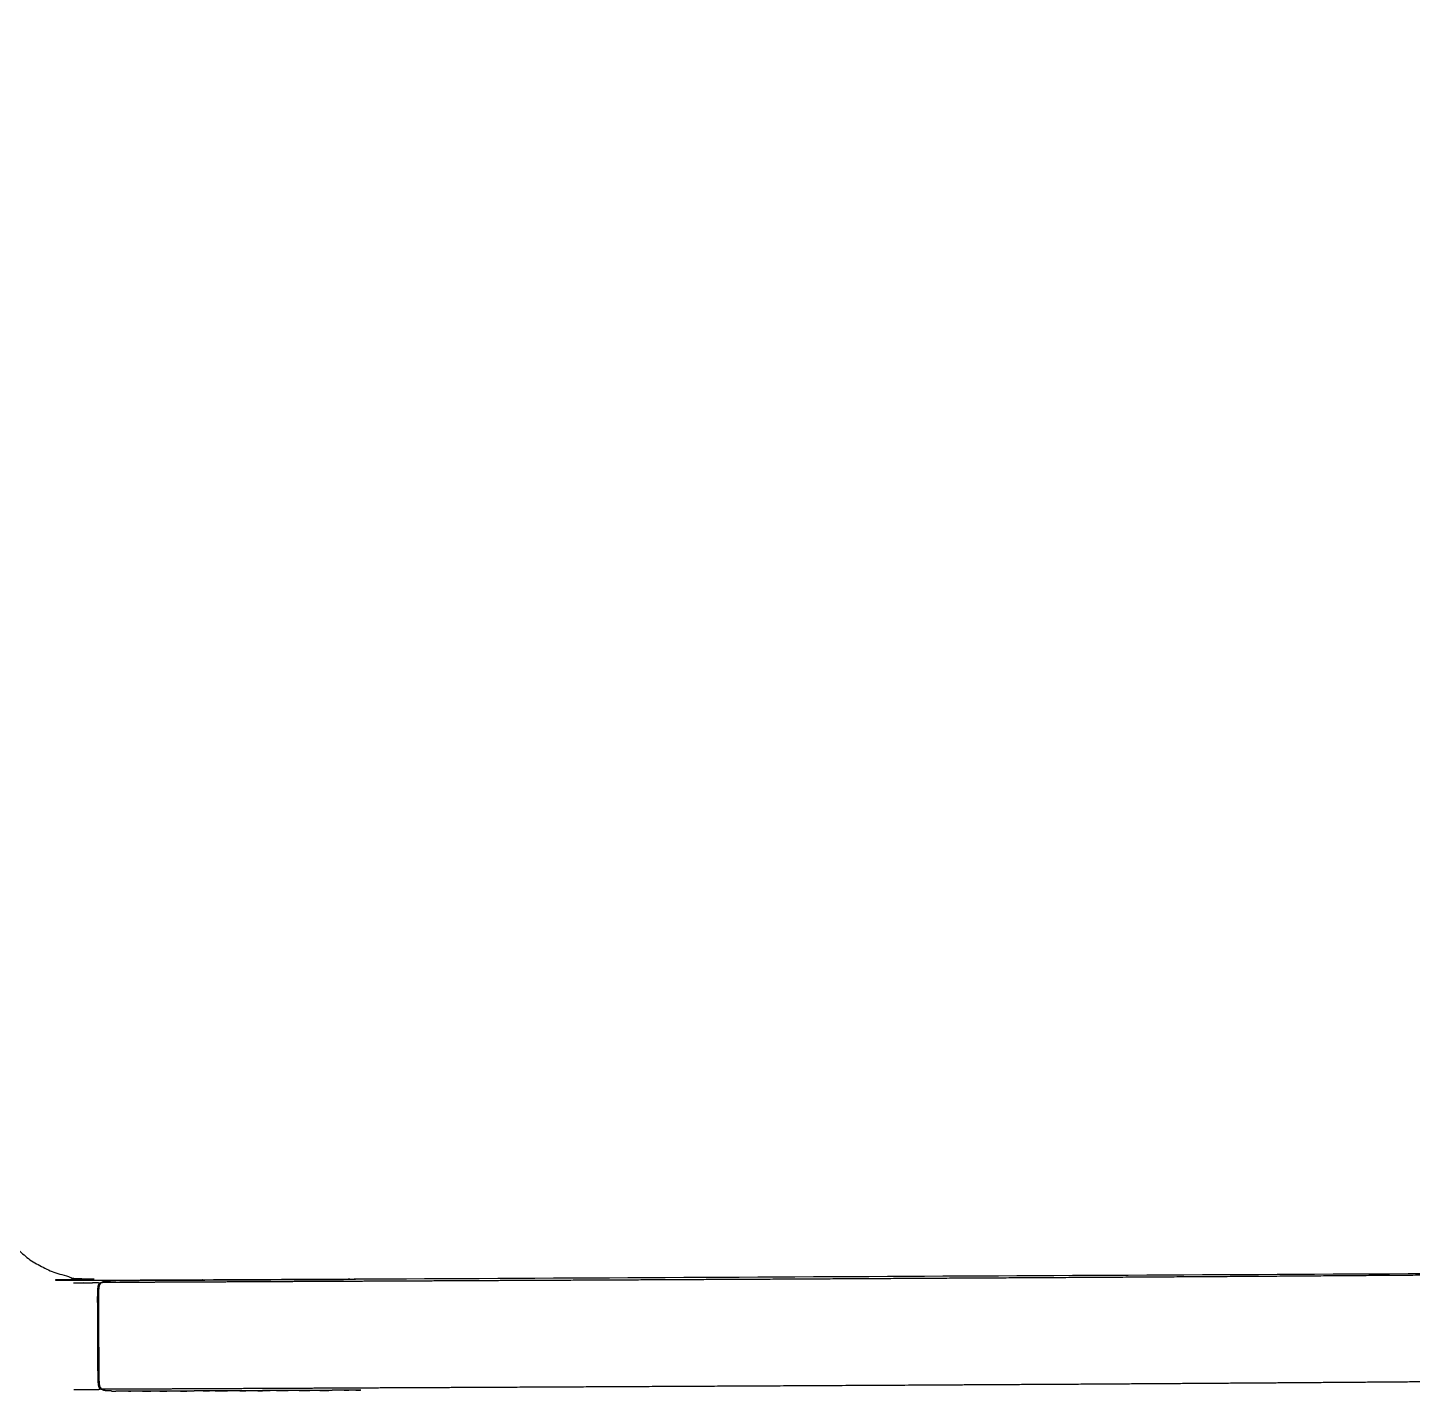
# Model space of a CAD drawing. Header units: millimetres. Extents: x 3429 to 24139, y -631 to 9878.
# Drawn here: x 8645.37 to 8674.92, y 3448.57 to 3477.66 of the extents above; entities that cross this region are included whole.
import ezdxf

# ---------------------------------------------------------------- set-up
doc = ezdxf.new("R2010")
doc.units = ezdxf.units.MM
doc.layers.add('multid_gorunus_4', color=15, linetype='Continuous', lineweight=9)
doc.layers.add('multid_gorunus_5', color=193, linetype='Continuous', lineweight=5)

# ---------------------------------------------------------------- blocks, each defined once
blk = doc.blocks.new('grup-2')
at = {"layer": 'multid_gorunus_4', "lineweight": -3}
for points, knots in [([(1794.255, 5915.939), (1794.259, 5915.932), (1794.263, 5915.925), (1794.275, 5915.914), (1794.286, 5915.904), (1794.307, 5915.888), (1794.329, 5915.871), (1794.364, 5915.846), (1794.398, 5915.821), (1794.449, 5915.783), (1794.5, 5915.746), (1794.564, 5915.7), (1794.628, 5915.653), (1794.701, 5915.601), (1794.775, 5915.548), (1794.856, 5915.491), (1794.936, 5915.435), (1795.02, 5915.378), (1795.104, 5915.321), (1795.191, 5915.263), (1795.279, 5915.205), (1795.368, 5915.148), (1795.457, 5915.09), (1795.548, 5915.033), (1795.639, 5914.976), (1795.731, 5914.92), (1795.823, 5914.864), (1795.916, 5914.809), (1796.008, 5914.754), (1796.102, 5914.7), (1796.196, 5914.646), (1796.291, 5914.594), (1796.385, 5914.541), (1796.481, 5914.489), (1796.576, 5914.437), (1796.673, 5914.387), (1796.769, 5914.336), (1796.866, 5914.287), (1796.964, 5914.237), (1797.062, 5914.189), (1797.16, 5914.141), (1797.259, 5914.093), (1797.358, 5914.046), (1797.458, 5914), (1797.558, 5913.954), (1797.659, 5913.909), (1797.759, 5913.864), (1797.861, 5913.821), (1797.963, 5913.777), (1798.065, 5913.734), (1798.167, 5913.692), (1798.27, 5913.65), (1798.373, 5913.609), (1798.477, 5913.569), (1798.581, 5913.529), (1798.686, 5913.49), (1798.79, 5913.451), (1798.896, 5913.413), (1799.001, 5913.375), (1799.107, 5913.339), (1799.213, 5913.302), (1799.32, 5913.267), (1799.427, 5913.232), (1799.535, 5913.198), (1799.642, 5913.165), (1799.75, 5913.132), (1799.858, 5913.099), (1799.967, 5913.068), (1800.076, 5913.037), (1800.186, 5913.007), (1800.295, 5912.977), (1800.405, 5912.949), (1800.515, 5912.921), (1800.626, 5912.893), (1800.737, 5912.866), (1800.848, 5912.841), (1800.959, 5912.815), (1801.071, 5912.791), (1801.183, 5912.767), (1801.295, 5912.744), (1801.407, 5912.721), (1801.52, 5912.7), (1801.633, 5912.678), (1801.751, 5912.658), (1801.868, 5912.638), (1801.994, 5912.62), (1802.12, 5912.601), (1802.259, 5912.584), (1802.397, 5912.566), (1802.552, 5912.55), (1802.707, 5912.534), (1802.883, 5912.519), (1803.059, 5912.504), (1803.259, 5912.49), (1803.459, 5912.476), (1803.687, 5912.462), (1803.916, 5912.449), (1804.177, 5912.437), (1804.439, 5912.425), (1804.736, 5912.413), (1805.034, 5912.402), (1805.372, 5912.391), (1805.71, 5912.38), (1806.093, 5912.37), (1806.476, 5912.36), (1806.907, 5912.351), (1807.338, 5912.341), (1807.822, 5912.332), (1808.306, 5912.323), (1808.846, 5912.315), (1809.386, 5912.306), (1809.987, 5912.298), (1810.588, 5912.29), (1811.253, 5912.282), (1811.918, 5912.274), (1812.64, 5912.267), (1813.362, 5912.259), (1814.132, 5912.252), (1814.902, 5912.245), (1815.712, 5912.238), (1816.523, 5912.231), (1817.366, 5912.224), (1818.209, 5912.218), (1819.076, 5912.211), (1819.943, 5912.205), (1820.827, 5912.199), (1821.711, 5912.193), (1822.602, 5912.187), (1823.494, 5912.181), (1824.386, 5912.176), (1825.278, 5912.171), (1826.162, 5912.166), (1827.047, 5912.16), (1827.915, 5912.156), (1828.783, 5912.151), (1829.628, 5912.146), (1829.873, 5912.145), (1830.685, 5912.141), (1831.498, 5912.137), (1832.27, 5912.133), (1833.043, 5912.129), (1833.768, 5912.125), (1834.492, 5912.122), (1835.161, 5912.118), (1835.83, 5912.115), (1836.434, 5912.112), (1837.039, 5912.109), (1837.583, 5912.107), (1838.127, 5912.104), (1838.614, 5912.102), (1839.101, 5912.099), (1839.534, 5912.097), (1839.968, 5912.095), (1840.351, 5912.093), (1840.735, 5912.091), (1841.072, 5912.09), (1841.409, 5912.088), (1841.703, 5912.087), (1841.997, 5912.085), (1842.252, 5912.084), (1842.507, 5912.083), (1842.726, 5912.082), (1842.944, 5912.081), (1843.13, 5912.08), (1843.316, 5912.079), (1843.471, 5912.078), (1843.626, 5912.077), (1843.754, 5912.077), (1843.882, 5912.076), (1843.985, 5912.075), (1844.088, 5912.075), (1844.169, 5912.075), (1844.25, 5912.074), (1844.312, 5912.074), (1844.374, 5912.074), (1844.42, 5912.073), (1844.465, 5912.073), (1844.497, 5912.073), (1844.529, 5912.073), (1844.55, 5912.073), (1844.571, 5912.074), (1844.583, 5912.076), (1844.595, 5912.077)], [0, 0, 0, 1, 1, 2, 2, 3, 3, 4, 4, 5, 5, 6, 6, 7, 7, 8, 8, 9, 9, 10, 10, 11, 11, 12, 12, 13, 13, 14, 14, 15, 15, 16, 16, 17, 17, 18, 18, 19, 19, 20, 20, 21, 21, 22, 22, 23, 23, 24, 24, 25, 25, 26, 26, 27, 27, 28, 28, 29, 29, 30, 30, 31, 31, 32, 32, 33, 33, 34, 34, 35, 35, 36, 36, 37, 37, 38, 38, 39, 39, 40, 40, 41, 41, 42, 42, 43, 43, 44, 44, 45, 45, 46, 46, 47, 47, 48, 48, 49, 49, 50, 50, 51, 51, 52, 52, 53, 53, 54, 54, 55, 55, 56, 56, 57, 57, 58, 58, 59, 59, 60, 60, 61, 61, 62, 62, 63, 63, 64, 64, 65, 65, 66, 66, 67, 67, 68, 68, 69, 69, 70, 70, 71, 71, 72, 72, 73, 73, 74, 74, 75, 75, 76, 76, 77, 77, 78, 78, 79, 79, 80, 80, 81, 81, 82, 82, 83, 83, 84, 84, 85, 85, 86, 86, 87, 87, 88, 88, 89, 89, 90, 90, 91, 91, 91]), ([(1794.255, 5915.939), (1794.259, 5915.932), (1794.263, 5915.925), (1794.275, 5915.914), (1794.286, 5915.904), (1794.307, 5915.888), (1794.329, 5915.871), (1794.364, 5915.846), (1794.398, 5915.821), (1794.449, 5915.783), (1794.5, 5915.746), (1794.564, 5915.7), (1794.628, 5915.653), (1794.701, 5915.601), (1794.775, 5915.548), (1794.856, 5915.491), (1794.936, 5915.435), (1795.02, 5915.378), (1795.104, 5915.321), (1795.191, 5915.263), (1795.279, 5915.205), (1795.368, 5915.148), (1795.457, 5915.09), (1795.548, 5915.033), (1795.639, 5914.976), (1795.731, 5914.92), (1795.823, 5914.864), (1795.916, 5914.809), (1796.008, 5914.754), (1796.102, 5914.7), (1796.196, 5914.646), (1796.291, 5914.594), (1796.385, 5914.541), (1796.481, 5914.489), (1796.576, 5914.437), (1796.673, 5914.387), (1796.769, 5914.336), (1796.866, 5914.287), (1796.964, 5914.237), (1797.062, 5914.189), (1797.16, 5914.141), (1797.259, 5914.093), (1797.358, 5914.046), (1797.458, 5914), (1797.558, 5913.954), (1797.659, 5913.909), (1797.759, 5913.864), (1797.861, 5913.821), (1797.963, 5913.777), (1798.065, 5913.734), (1798.167, 5913.692), (1798.27, 5913.65), (1798.373, 5913.609), (1798.477, 5913.569), (1798.581, 5913.529), (1798.686, 5913.49), (1798.79, 5913.451), (1798.896, 5913.413), (1799.001, 5913.375), (1799.107, 5913.339), (1799.213, 5913.302), (1799.32, 5913.267), (1799.427, 5913.232), (1799.535, 5913.198), (1799.642, 5913.165), (1799.75, 5913.132), (1799.858, 5913.099), (1799.967, 5913.068), (1800.076, 5913.037), (1800.186, 5913.007), (1800.295, 5912.977), (1800.405, 5912.949), (1800.515, 5912.921), (1800.626, 5912.893), (1800.737, 5912.866), (1800.848, 5912.841), (1800.959, 5912.815), (1801.071, 5912.791), (1801.183, 5912.767), (1801.295, 5912.744), (1801.407, 5912.721), (1801.52, 5912.7), (1801.633, 5912.678), (1801.751, 5912.658), (1801.868, 5912.638), (1801.994, 5912.62), (1802.12, 5912.601), (1802.259, 5912.584), (1802.397, 5912.566), (1802.552, 5912.55), (1802.707, 5912.534), (1802.883, 5912.519), (1803.059, 5912.504), (1803.259, 5912.49), (1803.459, 5912.476), (1803.687, 5912.462), (1803.916, 5912.449), (1804.177, 5912.437), (1804.439, 5912.425), (1804.736, 5912.413), (1805.034, 5912.402), (1805.372, 5912.391), (1805.71, 5912.38), (1806.093, 5912.37), (1806.476, 5912.36), (1806.907, 5912.351), (1807.338, 5912.341), (1807.822, 5912.332), (1808.306, 5912.323), (1808.846, 5912.315), (1809.386, 5912.306), (1809.987, 5912.298), (1810.588, 5912.29), (1811.253, 5912.282), (1811.918, 5912.274), (1812.64, 5912.267), (1813.362, 5912.259), (1814.132, 5912.252), (1814.902, 5912.245), (1815.712, 5912.238), (1816.523, 5912.231), (1817.366, 5912.224), (1818.209, 5912.218), (1819.076, 5912.211), (1819.943, 5912.205), (1820.827, 5912.199), (1821.711, 5912.193), (1822.602, 5912.187), (1823.494, 5912.181), (1824.386, 5912.176), (1825.278, 5912.171), (1826.162, 5912.166), (1827.047, 5912.16), (1827.915, 5912.156), (1828.783, 5912.151), (1829.628, 5912.146), (1829.873, 5912.145), (1830.685, 5912.141), (1831.498, 5912.137), (1832.27, 5912.133), (1833.043, 5912.129), (1833.768, 5912.125), (1834.492, 5912.122), (1835.161, 5912.118), (1835.83, 5912.115), (1836.434, 5912.112), (1837.039, 5912.109), (1837.583, 5912.107), (1838.127, 5912.104), (1838.614, 5912.102), (1839.101, 5912.099), (1839.534, 5912.097), (1839.968, 5912.095), (1840.351, 5912.093), (1840.735, 5912.091), (1841.072, 5912.09), (1841.409, 5912.088), (1841.703, 5912.087), (1841.997, 5912.085), (1842.252, 5912.084), (1842.507, 5912.083), (1842.726, 5912.082), (1842.944, 5912.081), (1843.13, 5912.08), (1843.316, 5912.079), (1843.471, 5912.078), (1843.626, 5912.077), (1843.754, 5912.077), (1843.882, 5912.076), (1843.985, 5912.075), (1844.088, 5912.075), (1844.169, 5912.075), (1844.25, 5912.074), (1844.312, 5912.074), (1844.374, 5912.074), (1844.42, 5912.073), (1844.465, 5912.073), (1844.497, 5912.073), (1844.529, 5912.073), (1844.55, 5912.073), (1844.571, 5912.074), (1844.583, 5912.076), (1844.595, 5912.077)], [0, 0, 0, 1, 1, 2, 2, 3, 3, 4, 4, 5, 5, 6, 6, 7, 7, 8, 8, 9, 9, 10, 10, 11, 11, 12, 12, 13, 13, 14, 14, 15, 15, 16, 16, 17, 17, 18, 18, 19, 19, 20, 20, 21, 21, 22, 22, 23, 23, 24, 24, 25, 25, 26, 26, 27, 27, 28, 28, 29, 29, 30, 30, 31, 31, 32, 32, 33, 33, 34, 34, 35, 35, 36, 36, 37, 37, 38, 38, 39, 39, 40, 40, 41, 41, 42, 42, 43, 43, 44, 44, 45, 45, 46, 46, 47, 47, 48, 48, 49, 49, 50, 50, 51, 51, 52, 52, 53, 53, 54, 54, 55, 55, 56, 56, 57, 57, 58, 58, 59, 59, 60, 60, 61, 61, 62, 62, 63, 63, 64, 64, 65, 65, 66, 66, 67, 67, 68, 68, 69, 69, 70, 70, 71, 71, 72, 72, 73, 73, 74, 74, 75, 75, 76, 76, 77, 77, 78, 78, 79, 79, 80, 80, 81, 81, 82, 82, 83, 83, 84, 84, 85, 85, 86, 86, 87, 87, 88, 88, 89, 89, 90, 90, 91, 91, 91]), ([(1844.212, 5914.393), (1844.173, 5914.394), (1844.134, 5914.395), (1844.113, 5914.395), (1844.093, 5914.396), (1844.042, 5914.397), (1843.99, 5914.397), (1843.932, 5914.398), (1843.873, 5914.398), (1843.806, 5914.399), (1843.739, 5914.399), (1843.663, 5914.4), (1843.587, 5914.4), (1843.501, 5914.401), (1843.416, 5914.401), (1843.321, 5914.401), (1843.225, 5914.402), (1843.121, 5914.402), (1843.017, 5914.403), (1842.905, 5914.403), (1842.794, 5914.404), (1842.676, 5914.405), (1842.558, 5914.405), (1842.435, 5914.406), (1842.312, 5914.406), (1842.185, 5914.407), (1842.058, 5914.408), (1841.929, 5914.408), (1841.8, 5914.409), (1841.669, 5914.409), (1841.539, 5914.41), (1841.409, 5914.411), (1841.278, 5914.411), (1841.149, 5914.412), (1841.02, 5914.413), (1840.893, 5914.413), (1840.766, 5914.414), (1840.643, 5914.414), (1840.52, 5914.415), (1840.402, 5914.416), (1840.284, 5914.416), (1840.173, 5914.417), (1840.061, 5914.417), (1839.957, 5914.418), (1839.853, 5914.418), (1839.757, 5914.419), (1839.662, 5914.419), (1839.576, 5914.42), (1839.491, 5914.42), (1839.415, 5914.42), (1839.339, 5914.421), (1839.272, 5914.421), (1839.205, 5914.421), (1839.195, 5914.421), (1839.185, 5914.421)], [90.111111, 90.111111, 90.111111, 91, 91, 92, 92, 93, 93, 94, 94, 95, 95, 96, 96, 97, 97, 98, 98, 99, 99, 100, 100, 101, 101, 102, 102, 103, 103, 104, 104, 105, 105, 106, 106, 107, 107, 108, 108, 109, 109, 110, 110, 111, 111, 112, 112, 113, 113, 114, 114, 115, 115, 116, 116, 116.169368, 116.169368, 116.169368]), ([(1844.212, 5914.393), (1844.173, 5914.394), (1844.134, 5914.395), (1844.113, 5914.395), (1844.093, 5914.396), (1844.042, 5914.397), (1843.99, 5914.397), (1843.932, 5914.398), (1843.873, 5914.398), (1843.806, 5914.399), (1843.739, 5914.399), (1843.663, 5914.4), (1843.587, 5914.4), (1843.501, 5914.401), (1843.416, 5914.401), (1843.321, 5914.401), (1843.225, 5914.402), (1843.121, 5914.402), (1843.017, 5914.403), (1842.905, 5914.403), (1842.794, 5914.404), (1842.676, 5914.405), (1842.558, 5914.405), (1842.435, 5914.406), (1842.312, 5914.406), (1842.185, 5914.407), (1842.058, 5914.408), (1841.929, 5914.408), (1841.8, 5914.409), (1841.669, 5914.409), (1841.539, 5914.41), (1841.409, 5914.411), (1841.278, 5914.411), (1841.149, 5914.412), (1841.02, 5914.413), (1840.893, 5914.413), (1840.766, 5914.414), (1840.643, 5914.414), (1840.52, 5914.415), (1840.402, 5914.416), (1840.284, 5914.416), (1840.173, 5914.417), (1840.061, 5914.417), (1839.957, 5914.418), (1839.853, 5914.418), (1839.757, 5914.419), (1839.662, 5914.419), (1839.576, 5914.42), (1839.491, 5914.42), (1839.415, 5914.42), (1839.339, 5914.421), (1839.272, 5914.421), (1839.205, 5914.421), (1839.195, 5914.421), (1839.185, 5914.421)], [90.111111, 90.111111, 90.111111, 91, 91, 92, 92, 93, 93, 94, 94, 95, 95, 96, 96, 97, 97, 98, 98, 99, 99, 100, 100, 101, 101, 102, 102, 103, 103, 104, 104, 105, 105, 106, 106, 107, 107, 108, 108, 109, 109, 110, 110, 111, 111, 112, 112, 113, 113, 114, 114, 115, 115, 116, 116, 116.169368, 116.169368, 116.169368]), ([(1839.303, 5914.421), (1839.304, 5914.421), (1839.304, 5914.421), (1839.322, 5914.421), (1839.339, 5914.421)], [247.9906989, 247.9906989, 247.9906989, 248, 248, 248.2579235, 248.2579235, 248.2579235]), ([(1839.303, 5914.421), (1839.304, 5914.421), (1839.304, 5914.421), (1839.322, 5914.421), (1839.339, 5914.421)], [247.9906989, 247.9906989, 247.9906989, 248, 248, 248.2579235, 248.2579235, 248.2579235]), ([(1839.439, 5914.42), (1839.44, 5914.42), (1839.44, 5914.42), (1839.466, 5914.42), (1839.491, 5914.42)], [248.9965407, 248.9965407, 248.9965407, 249, 249, 249.3333336, 249.3333336, 249.3333336]), ([(1839.439, 5914.42), (1839.44, 5914.42), (1839.44, 5914.42), (1839.466, 5914.42), (1839.491, 5914.42)], [248.9965407, 248.9965407, 248.9965407, 249, 249, 249.3333336, 249.3333336, 249.3333336]), ([(1839.852, 5914.418), (1839.906, 5914.418), (1839.959, 5914.418), (1839.959, 5914.418), (1839.959, 5914.418)], [251.4433919, 251.4433919, 251.4433919, 252, 252, 252.0000001, 252.0000001, 252.0000001]), ([(1839.852, 5914.418), (1839.906, 5914.418), (1839.959, 5914.418), (1839.959, 5914.418), (1839.959, 5914.418)], [251.4433919, 251.4433919, 251.4433919, 252, 252, 252.0000001, 252.0000001, 252.0000001]), ([(1840.284, 5914.416), (1840.34, 5914.416), (1840.396, 5914.416), (1840.458, 5914.415), (1840.52, 5914.415)], [253.50262, 253.50262, 253.50262, 254, 254, 254.520117, 254.520117, 254.520117]), ([(1840.284, 5914.416), (1840.34, 5914.416), (1840.396, 5914.416), (1840.458, 5914.415), (1840.52, 5914.415)], [253.50262, 253.50262, 253.50262, 254, 254, 254.520117, 254.520117, 254.520117]), ([(1840.634, 5914.414), (1840.634, 5914.414), (1840.635, 5914.414), (1840.7, 5914.414), (1840.766, 5914.414)], [254.9972972, 254.9972972, 254.9972972, 255, 255, 255.5285371, 255.5285371, 255.5285371]), ([(1840.634, 5914.414), (1840.634, 5914.414), (1840.635, 5914.414), (1840.7, 5914.414), (1840.766, 5914.414)], [254.9972972, 254.9972972, 254.9972972, 255, 255, 255.5285371, 255.5285371, 255.5285371]), ([(1841.139, 5914.412), (1841.139, 5914.412), (1841.14, 5914.412), (1841.209, 5914.412), (1841.278, 5914.411)], [256.9963384, 256.9963384, 256.9963384, 257, 257, 257.5283092, 257.5283092, 257.5283092]), ([(1841.139, 5914.412), (1841.139, 5914.412), (1841.14, 5914.412), (1841.209, 5914.412), (1841.278, 5914.411)], [256.9963384, 256.9963384, 256.9963384, 257, 257, 257.5283092, 257.5283092, 257.5283092]), ([(1841.401, 5914.411), (1841.401, 5914.411), (1841.401, 5914.411), (1841.533, 5914.41), (1841.665, 5914.409), (1841.733, 5914.409), (1841.8, 5914.409)], [257.99816, 257.99816, 257.99816, 258, 258, 259, 259, 259.510421, 259.510421, 259.510421]), ([(1841.401, 5914.411), (1841.401, 5914.411), (1841.401, 5914.411), (1841.533, 5914.41), (1841.665, 5914.409), (1841.733, 5914.409), (1841.8, 5914.409)], [257.99816, 257.99816, 257.99816, 258, 258, 259, 259, 259.510421, 259.510421, 259.510421]), ([(1841.928, 5914.408), (1841.929, 5914.408), (1841.929, 5914.408), (1841.994, 5914.408), (1842.058, 5914.408)], [259.9959788, 259.9959788, 259.9959788, 260, 260, 260.4944509, 260.4944509, 260.4944509]), ([(1841.928, 5914.408), (1841.929, 5914.408), (1841.929, 5914.408), (1841.994, 5914.408), (1842.058, 5914.408)], [259.9959788, 259.9959788, 259.9959788, 260, 260, 260.4944509, 260.4944509, 260.4944509]), ([(1842.446, 5914.406), (1842.446, 5914.406), (1842.447, 5914.406), (1842.502, 5914.405), (1842.558, 5914.405)], [261.9964985, 261.9964985, 261.9964985, 262, 262, 262.4469027, 262.4469027, 262.4469027]), ([(1842.446, 5914.406), (1842.446, 5914.406), (1842.447, 5914.406), (1842.502, 5914.405), (1842.558, 5914.405)], [261.9964985, 261.9964985, 261.9964985, 262, 262, 262.4469027, 262.4469027, 262.4469027]), ([(1842.695, 5914.404), (1842.695, 5914.404), (1842.695, 5914.404), (1842.814, 5914.404), (1842.934, 5914.403), (1842.975, 5914.403), (1843.017, 5914.403)], [262.997395, 262.997395, 262.997395, 263, 263, 264, 264, 264.369074, 264.369074, 264.369074]), ([(1842.695, 5914.404), (1842.695, 5914.404), (1842.695, 5914.404), (1842.814, 5914.404), (1842.934, 5914.403), (1842.975, 5914.403), (1843.017, 5914.403)], [262.997395, 262.997395, 262.997395, 263, 263, 264, 264, 264.369074, 264.369074, 264.369074]), ([(1843.159, 5914.402), (1843.159, 5914.402), (1843.159, 5914.402), (1843.265, 5914.402), (1843.37, 5914.401), (1843.393, 5914.401), (1843.416, 5914.401)], [264.999047, 264.999047, 264.999047, 265, 265, 266, 266, 266.239627, 266.239627, 266.239627]), ([(1843.159, 5914.402), (1843.159, 5914.402), (1843.159, 5914.402), (1843.265, 5914.402), (1843.37, 5914.401), (1843.393, 5914.401), (1843.416, 5914.401)], [264.999047, 264.999047, 264.999047, 265, 265, 266, 266, 266.239627, 266.239627, 266.239627]), ([(1844.212, 5914.393), (1844.234, 5914.393), (1844.256, 5914.393), (1844.288, 5914.392), (1844.319, 5914.391), (1844.346, 5914.39), (1844.372, 5914.388), (1844.393, 5914.388), (1844.414, 5914.387)], [83.301867, 83.301867, 83.301867, 84, 84, 85, 85, 86, 86, 87, 87, 87]), ([(1844.212, 5914.393), (1844.234, 5914.393), (1844.256, 5914.393), (1844.288, 5914.392), (1844.319, 5914.391), (1844.346, 5914.39), (1844.372, 5914.388), (1844.393, 5914.388), (1844.414, 5914.387)], [83.301867, 83.301867, 83.301867, 84, 84, 85, 85, 86, 86, 87, 87, 87]), ([(1844.492, 5914.38), (1844.474, 5914.382), (1844.457, 5914.384), (1844.435, 5914.385), (1844.414, 5914.387)], [0, 0, 0, 1, 1, 2, 2, 2]), ([(1844.492, 5914.38), (1844.474, 5914.382), (1844.457, 5914.384), (1844.435, 5914.385), (1844.414, 5914.387)], [0, 0, 0, 1, 1, 2, 2, 2]), ([(1844.492, 5914.38), (1844.506, 5914.378), (1844.519, 5914.375), (1844.532, 5914.373), (1844.544, 5914.371)], [2, 2, 2, 3, 3, 4, 4, 4]), ([(1844.492, 5914.38), (1844.506, 5914.378), (1844.519, 5914.375), (1844.532, 5914.373), (1844.544, 5914.371)], [2, 2, 2, 3, 3, 4, 4, 4]), ([(1844.544, 5914.371), (1844.555, 5914.368), (1844.566, 5914.366), (1844.574, 5914.363), (1844.582, 5914.36), (1844.589, 5914.357), (1844.595, 5914.353)], [-1, -1, -1, 0, 0, 1, 1, 2, 2, 2]), ([(1844.544, 5914.371), (1844.555, 5914.368), (1844.566, 5914.366), (1844.574, 5914.363), (1844.582, 5914.36), (1844.589, 5914.357), (1844.595, 5914.353)], [-1, -1, -1, 0, 0, 1, 1, 2, 2, 2]), ([(1844.561, 5912.06), (1844.565, 5912.06), (1844.569, 5912.061), (1844.58, 5912.063), (1844.59, 5912.066), (1844.598, 5912.068), (1844.606, 5912.071), (1844.612, 5912.074), (1844.619, 5912.077), (1844.624, 5912.081), (1844.628, 5912.084), (1844.633, 5912.088), (1844.637, 5912.092), (1844.641, 5912.097), (1844.645, 5912.101), (1844.648, 5912.106), (1844.651, 5912.112), (1844.654, 5912.118), (1844.657, 5912.124), (1844.659, 5912.132), (1844.661, 5912.139), (1844.663, 5912.148), (1844.666, 5912.157), (1844.667, 5912.168), (1844.669, 5912.178), (1844.67, 5912.19), (1844.672, 5912.202), (1844.673, 5912.216), (1844.674, 5912.23), (1844.675, 5912.246), (1844.676, 5912.262), (1844.677, 5912.28), (1844.677, 5912.299), (1844.678, 5912.319), (1844.678, 5912.34), (1844.679, 5912.363), (1844.679, 5912.386), (1844.679, 5912.411), (1844.679, 5912.437), (1844.68, 5912.465), (1844.68, 5912.493), (1844.68, 5912.524), (1844.68, 5912.556), (1844.68, 5912.59), (1844.68, 5912.624), (1844.681, 5912.661), (1844.681, 5912.698), (1844.681, 5912.737), (1844.681, 5912.777), (1844.681, 5912.818), (1844.681, 5912.859), (1844.682, 5912.902), (1844.682, 5912.944), (1844.682, 5912.988), (1844.682, 5913.032), (1844.682, 5913.077), (1844.683, 5913.121), (1844.683, 5913.166), (1844.683, 5913.211), (1844.683, 5913.256), (1844.684, 5913.301), (1844.684, 5913.346), (1844.684, 5913.39), (1844.684, 5913.434), (1844.684, 5913.478), (1844.685, 5913.52), (1844.685, 5913.563), (1844.685, 5913.604), (1844.685, 5913.645), (1844.685, 5913.685), (1844.686, 5913.724), (1844.686, 5913.761), (1844.686, 5913.798), (1844.686, 5913.832), (1844.686, 5913.866), (1844.686, 5913.898), (1844.687, 5913.929), (1844.687, 5913.957), (1844.687, 5913.985), (1844.687, 5914.011), (1844.687, 5914.037), (1844.687, 5914.06), (1844.686, 5914.083), (1844.686, 5914.103), (1844.686, 5914.124), (1844.685, 5914.142), (1844.685, 5914.16), (1844.684, 5914.176), (1844.683, 5914.192), (1844.682, 5914.206), (1844.681, 5914.22), (1844.68, 5914.232), (1844.679, 5914.244), (1844.677, 5914.255), (1844.676, 5914.265), (1844.674, 5914.274), (1844.672, 5914.283), (1844.669, 5914.29), (1844.667, 5914.298), (1844.664, 5914.304), (1844.662, 5914.311), (1844.658, 5914.316), (1844.655, 5914.321), (1844.651, 5914.326), (1844.648, 5914.331), (1844.644, 5914.335), (1844.639, 5914.339), (1844.634, 5914.342), (1844.63, 5914.346), (1844.623, 5914.349), (1844.617, 5914.352), (1844.609, 5914.355), (1844.601, 5914.357), (1844.591, 5914.36), (1844.58, 5914.362), (1844.576, 5914.363), (1844.572, 5914.364)], [123.680145, 123.680145, 123.680145, 124, 124, 125, 125, 126, 126, 127, 127, 128, 128, 129, 129, 130, 130, 131, 131, 132, 132, 133, 133, 134, 134, 135, 135, 136, 136, 137, 137, 138, 138, 139, 139, 140, 140, 141, 141, 142, 142, 143, 143, 144, 144, 145, 145, 146, 146, 147, 147, 148, 148, 149, 149, 150, 150, 151, 151, 152, 152, 153, 153, 154, 154, 155, 155, 156, 156, 157, 157, 158, 158, 159, 159, 160, 160, 161, 161, 162, 162, 163, 163, 164, 164, 165, 165, 166, 166, 167, 167, 168, 168, 169, 169, 170, 170, 171, 171, 172, 172, 173, 173, 174, 174, 175, 175, 176, 176, 177, 177, 178, 178, 179, 179, 180, 180, 180.319855, 180.319855, 180.319855]), ([(1844.561, 5912.06), (1844.565, 5912.06), (1844.569, 5912.061), (1844.58, 5912.063), (1844.59, 5912.066), (1844.598, 5912.068), (1844.606, 5912.071), (1844.612, 5912.074), (1844.619, 5912.077), (1844.624, 5912.081), (1844.628, 5912.084), (1844.633, 5912.088), (1844.637, 5912.092), (1844.641, 5912.097), (1844.645, 5912.101), (1844.648, 5912.106), (1844.651, 5912.112), (1844.654, 5912.118), (1844.657, 5912.124), (1844.659, 5912.132), (1844.661, 5912.139), (1844.663, 5912.148), (1844.666, 5912.157), (1844.667, 5912.168), (1844.669, 5912.178), (1844.67, 5912.19), (1844.672, 5912.202), (1844.673, 5912.216), (1844.674, 5912.23), (1844.675, 5912.246), (1844.676, 5912.262), (1844.677, 5912.28), (1844.677, 5912.299), (1844.678, 5912.319), (1844.678, 5912.34), (1844.679, 5912.363), (1844.679, 5912.386), (1844.679, 5912.411), (1844.679, 5912.437), (1844.68, 5912.465), (1844.68, 5912.493), (1844.68, 5912.524), (1844.68, 5912.556), (1844.68, 5912.59), (1844.68, 5912.624), (1844.681, 5912.661), (1844.681, 5912.698), (1844.681, 5912.737), (1844.681, 5912.777), (1844.681, 5912.818), (1844.681, 5912.859), (1844.682, 5912.902), (1844.682, 5912.944), (1844.682, 5912.988), (1844.682, 5913.032), (1844.682, 5913.077), (1844.683, 5913.121), (1844.683, 5913.166), (1844.683, 5913.211), (1844.683, 5913.256), (1844.684, 5913.301), (1844.684, 5913.346), (1844.684, 5913.39), (1844.684, 5913.434), (1844.684, 5913.478), (1844.685, 5913.52), (1844.685, 5913.563), (1844.685, 5913.604), (1844.685, 5913.645), (1844.685, 5913.685), (1844.686, 5913.724), (1844.686, 5913.761), (1844.686, 5913.798), (1844.686, 5913.832), (1844.686, 5913.866), (1844.686, 5913.898), (1844.687, 5913.929), (1844.687, 5913.957), (1844.687, 5913.985), (1844.687, 5914.011), (1844.687, 5914.037), (1844.687, 5914.06), (1844.686, 5914.083), (1844.686, 5914.103), (1844.686, 5914.124), (1844.685, 5914.142), (1844.685, 5914.16), (1844.684, 5914.176), (1844.683, 5914.192), (1844.682, 5914.206), (1844.681, 5914.22), (1844.68, 5914.232), (1844.679, 5914.244), (1844.677, 5914.255), (1844.676, 5914.265), (1844.674, 5914.274), (1844.672, 5914.283), (1844.669, 5914.29), (1844.667, 5914.298), (1844.664, 5914.304), (1844.662, 5914.311), (1844.658, 5914.316), (1844.655, 5914.321), (1844.651, 5914.326), (1844.648, 5914.331), (1844.644, 5914.335), (1844.639, 5914.339), (1844.634, 5914.342), (1844.63, 5914.346), (1844.623, 5914.349), (1844.617, 5914.352), (1844.609, 5914.355), (1844.601, 5914.357), (1844.591, 5914.36), (1844.58, 5914.362), (1844.576, 5914.363), (1844.572, 5914.364)], [123.680145, 123.680145, 123.680145, 124, 124, 125, 125, 126, 126, 127, 127, 128, 128, 129, 129, 130, 130, 131, 131, 132, 132, 133, 133, 134, 134, 135, 135, 136, 136, 137, 137, 138, 138, 139, 139, 140, 140, 141, 141, 142, 142, 143, 143, 144, 144, 145, 145, 146, 146, 147, 147, 148, 148, 149, 149, 150, 150, 151, 151, 152, 152, 153, 153, 154, 154, 155, 155, 156, 156, 157, 157, 158, 158, 159, 159, 160, 160, 161, 161, 162, 162, 163, 163, 164, 164, 165, 165, 166, 166, 167, 167, 168, 168, 169, 169, 170, 170, 171, 171, 172, 172, 173, 173, 174, 174, 175, 175, 176, 176, 177, 177, 178, 178, 179, 179, 180, 180, 180.319855, 180.319855, 180.319855]), ([(1844.595, 5914.353), (1844.6, 5914.35), (1844.605, 5914.346), (1844.611, 5914.342), (1844.616, 5914.339)], [2, 2, 2, 3, 3, 4, 4, 4]), ([(1844.595, 5914.353), (1844.6, 5914.35), (1844.605, 5914.346), (1844.611, 5914.342), (1844.616, 5914.339)], [2, 2, 2, 3, 3, 4, 4, 4]), ([(1844.605, 5912.084), (1844.609, 5912.088), (1844.614, 5912.092), (1844.617, 5912.097), (1844.621, 5912.101), (1844.624, 5912.107), (1844.628, 5912.112), (1844.63, 5912.118), (1844.633, 5912.125), (1844.636, 5912.132), (1844.638, 5912.14), (1844.64, 5912.148), (1844.642, 5912.157), (1844.644, 5912.168), (1844.645, 5912.178), (1844.647, 5912.19), (1844.648, 5912.202), (1844.649, 5912.216), (1844.651, 5912.23), (1844.651, 5912.246), (1844.652, 5912.262), (1844.653, 5912.28), (1844.654, 5912.299), (1844.654, 5912.319), (1844.655, 5912.34), (1844.655, 5912.363), (1844.655, 5912.386), (1844.656, 5912.411), (1844.656, 5912.437), (1844.656, 5912.465), (1844.656, 5912.493), (1844.656, 5912.525), (1844.656, 5912.556), (1844.657, 5912.59), (1844.657, 5912.624), (1844.657, 5912.661), (1844.657, 5912.698), (1844.657, 5912.738), (1844.658, 5912.777), (1844.658, 5912.818), (1844.658, 5912.859), (1844.658, 5912.902), (1844.658, 5912.944), (1844.659, 5912.988), (1844.659, 5913.032), (1844.659, 5913.077), (1844.659, 5913.121), (1844.659, 5913.166), (1844.66, 5913.211), (1844.66, 5913.256), (1844.66, 5913.301), (1844.66, 5913.346), (1844.66, 5913.39), (1844.661, 5913.434), (1844.661, 5913.478), (1844.661, 5913.521), (1844.661, 5913.563), (1844.662, 5913.604), (1844.662, 5913.646), (1844.662, 5913.685), (1844.662, 5913.724), (1844.662, 5913.761), (1844.662, 5913.798), (1844.663, 5913.832), (1844.663, 5913.867), (1844.663, 5913.898), (1844.663, 5913.929), (1844.663, 5913.957), (1844.663, 5913.986), (1844.663, 5914.011), (1844.663, 5914.037), (1844.663, 5914.06), (1844.663, 5914.083), (1844.663, 5914.103), (1844.662, 5914.124), (1844.662, 5914.142), (1844.661, 5914.16), (1844.661, 5914.176), (1844.66, 5914.192), (1844.659, 5914.206), (1844.658, 5914.22), (1844.657, 5914.232), (1844.655, 5914.244), (1844.654, 5914.255), (1844.652, 5914.265), (1844.65, 5914.274), (1844.648, 5914.283), (1844.646, 5914.29), (1844.643, 5914.298), (1844.641, 5914.304), (1844.638, 5914.311), (1844.635, 5914.316), (1844.632, 5914.321), (1844.628, 5914.326), (1844.624, 5914.331), (1844.62, 5914.335), (1844.616, 5914.339)], [-32, -32, -32, -31, -31, -30, -30, -29, -29, -28, -28, -27, -27, -26, -26, -25, -25, -24, -24, -23, -23, -22, -22, -21, -21, -20, -20, -19, -19, -18, -18, -17, -17, -16, -16, -15, -15, -14, -14, -13, -13, -12, -12, -11, -11, -10, -10, -9, -9, -8, -8, -7, -7, -6, -6, -5, -5, -4, -4, -3, -3, -2, -2, -1, -1, 0, 0, 1, 1, 2, 2, 3, 3, 4, 4, 5, 5, 6, 6, 7, 7, 8, 8, 9, 9, 10, 10, 11, 11, 12, 12, 13, 13, 14, 14, 15, 15, 16, 16, 16]), ([(1844.605, 5912.084), (1844.609, 5912.088), (1844.614, 5912.092), (1844.617, 5912.097), (1844.621, 5912.101), (1844.624, 5912.107), (1844.628, 5912.112), (1844.63, 5912.118), (1844.633, 5912.125), (1844.636, 5912.132), (1844.638, 5912.14), (1844.64, 5912.148), (1844.642, 5912.157), (1844.644, 5912.168), (1844.645, 5912.178), (1844.647, 5912.19), (1844.648, 5912.202), (1844.649, 5912.216), (1844.651, 5912.23), (1844.651, 5912.246), (1844.652, 5912.262), (1844.653, 5912.28), (1844.654, 5912.299), (1844.654, 5912.319), (1844.655, 5912.34), (1844.655, 5912.363), (1844.655, 5912.386), (1844.656, 5912.411), (1844.656, 5912.437), (1844.656, 5912.465), (1844.656, 5912.493), (1844.656, 5912.525), (1844.656, 5912.556), (1844.657, 5912.59), (1844.657, 5912.624), (1844.657, 5912.661), (1844.657, 5912.698), (1844.657, 5912.738), (1844.658, 5912.777), (1844.658, 5912.818), (1844.658, 5912.859), (1844.658, 5912.902), (1844.658, 5912.944), (1844.659, 5912.988), (1844.659, 5913.032), (1844.659, 5913.077), (1844.659, 5913.121), (1844.659, 5913.166), (1844.66, 5913.211), (1844.66, 5913.256), (1844.66, 5913.301), (1844.66, 5913.346), (1844.66, 5913.39), (1844.661, 5913.434), (1844.661, 5913.478), (1844.661, 5913.521), (1844.661, 5913.563), (1844.662, 5913.604), (1844.662, 5913.646), (1844.662, 5913.685), (1844.662, 5913.724), (1844.662, 5913.761), (1844.662, 5913.798), (1844.663, 5913.832), (1844.663, 5913.867), (1844.663, 5913.898), (1844.663, 5913.929), (1844.663, 5913.957), (1844.663, 5913.986), (1844.663, 5914.011), (1844.663, 5914.037), (1844.663, 5914.06), (1844.663, 5914.083), (1844.663, 5914.103), (1844.662, 5914.124), (1844.662, 5914.142), (1844.661, 5914.16), (1844.661, 5914.176), (1844.66, 5914.192), (1844.659, 5914.206), (1844.658, 5914.22), (1844.657, 5914.232), (1844.655, 5914.244), (1844.654, 5914.255), (1844.652, 5914.265), (1844.65, 5914.274), (1844.648, 5914.283), (1844.646, 5914.29), (1844.643, 5914.298), (1844.641, 5914.304), (1844.638, 5914.311), (1844.635, 5914.316), (1844.632, 5914.321), (1844.628, 5914.326), (1844.624, 5914.331), (1844.62, 5914.335), (1844.616, 5914.339)], [-32, -32, -32, -31, -31, -30, -30, -29, -29, -28, -28, -27, -27, -26, -26, -25, -25, -24, -24, -23, -23, -22, -22, -21, -21, -20, -20, -19, -19, -18, -18, -17, -17, -16, -16, -15, -15, -14, -14, -13, -13, -12, -12, -11, -11, -10, -10, -9, -9, -8, -8, -7, -7, -6, -6, -5, -5, -4, -4, -3, -3, -2, -2, -1, -1, 0, 0, 1, 1, 2, 2, 3, 3, 4, 4, 5, 5, 6, 6, 7, 7, 8, 8, 9, 9, 10, 10, 11, 11, 12, 12, 13, 13, 14, 14, 15, 15, 16, 16, 16]), ([(1845.204, 5914.347), (1845.191, 5914.348), (1845.177, 5914.348), (1845.16, 5914.348), (1845.142, 5914.348), (1845.121, 5914.348), (1845.099, 5914.348), (1845.074, 5914.348), (1845.049, 5914.348), (1845.019, 5914.348), (1844.99, 5914.349), (1844.956, 5914.349), (1844.923, 5914.349), (1844.889, 5914.349), (1844.854, 5914.349), (1844.822, 5914.349), (1844.789, 5914.349), (1844.762, 5914.35), (1844.735, 5914.35), (1844.715, 5914.35), (1844.696, 5914.35), (1844.683, 5914.349), (1844.67, 5914.349), (1844.661, 5914.347), (1844.652, 5914.345), (1844.646, 5914.342), (1844.639, 5914.339)], [0, 0, 0, 1, 1, 2, 2, 3, 3, 4, 4, 5, 5, 6, 6, 7, 7, 8, 8, 9, 9, 10, 10, 11, 11, 12, 12, 13, 13, 13]), ([(1845.204, 5914.347), (1845.191, 5914.348), (1845.177, 5914.348), (1845.16, 5914.348), (1845.142, 5914.348), (1845.121, 5914.348), (1845.099, 5914.348), (1845.074, 5914.348), (1845.049, 5914.348), (1845.019, 5914.348), (1844.99, 5914.349), (1844.956, 5914.349), (1844.923, 5914.349), (1844.889, 5914.349), (1844.854, 5914.349), (1844.822, 5914.349), (1844.789, 5914.349), (1844.762, 5914.35), (1844.735, 5914.35), (1844.715, 5914.35), (1844.696, 5914.35), (1844.683, 5914.349), (1844.67, 5914.349), (1844.661, 5914.347), (1844.652, 5914.345), (1844.646, 5914.342), (1844.639, 5914.339)], [0, 0, 0, 1, 1, 2, 2, 3, 3, 4, 4, 5, 5, 6, 6, 7, 7, 8, 8, 9, 9, 10, 10, 11, 11, 12, 12, 13, 13, 13]), ([(1839.07, 5912.055), (1839.073, 5912.055), (1839.076, 5912.055), (1839.135, 5912.055), (1839.194, 5912.054), (1839.261, 5912.054), (1839.328, 5912.053), (1839.404, 5912.053), (1839.48, 5912.053), (1839.565, 5912.052), (1839.651, 5912.052), (1839.746, 5912.051), (1839.841, 5912.051), (1839.946, 5912.05), (1840.05, 5912.05), (1840.161, 5912.049), (1840.273, 5912.049), (1840.391, 5912.048), (1840.509, 5912.048), (1840.632, 5912.047), (1840.755, 5912.046), (1840.882, 5912.046), (1841.008, 5912.045), (1841.137, 5912.045), (1841.267, 5912.044), (1841.397, 5912.043), (1841.528, 5912.043), (1841.658, 5912.042), (1841.789, 5912.041), (1841.918, 5912.041), (1842.047, 5912.04), (1842.174, 5912.04), (1842.3, 5912.039), (1842.423, 5912.038), (1842.546, 5912.038), (1842.664, 5912.037), (1842.782, 5912.037), (1842.894, 5912.036), (1843.006, 5912.036), (1843.11, 5912.035), (1843.214, 5912.034), (1843.309, 5912.034), (1843.405, 5912.034), (1843.49, 5912.033), (1843.575, 5912.033), (1843.651, 5912.032), (1843.727, 5912.032), (1843.794, 5912.032), (1843.862, 5912.032), (1843.92, 5912.032), (1843.979, 5912.031), (1843.999, 5912.032), (1844.02, 5912.033), (1844.071, 5912.033), (1844.122, 5912.033), (1844.167, 5912.033), (1844.211, 5912.033), (1844.249, 5912.034), (1844.286, 5912.034), (1844.293, 5912.035), (1844.3, 5912.035)], [388.945268, 388.945268, 388.945268, 389, 389, 390, 390, 391, 391, 392, 392, 393, 393, 394, 394, 395, 395, 396, 396, 397, 397, 398, 398, 399, 399, 400, 400, 401, 401, 402, 402, 403, 403, 404, 404, 405, 405, 406, 406, 407, 407, 408, 408, 409, 409, 410, 410, 411, 411, 412, 412, 413, 413, 414, 414, 415, 415, 416, 416, 417, 417, 417.210526, 417.210526, 417.210526]), ([(1839.07, 5912.055), (1839.073, 5912.055), (1839.076, 5912.055), (1839.135, 5912.055), (1839.194, 5912.054), (1839.261, 5912.054), (1839.328, 5912.053), (1839.404, 5912.053), (1839.48, 5912.053), (1839.565, 5912.052), (1839.651, 5912.052), (1839.746, 5912.051), (1839.841, 5912.051), (1839.946, 5912.05), (1840.05, 5912.05), (1840.161, 5912.049), (1840.273, 5912.049), (1840.391, 5912.048), (1840.509, 5912.048), (1840.632, 5912.047), (1840.755, 5912.046), (1840.882, 5912.046), (1841.008, 5912.045), (1841.137, 5912.045), (1841.267, 5912.044), (1841.397, 5912.043), (1841.528, 5912.043), (1841.658, 5912.042), (1841.789, 5912.041), (1841.918, 5912.041), (1842.047, 5912.04), (1842.174, 5912.04), (1842.3, 5912.039), (1842.423, 5912.038), (1842.546, 5912.038), (1842.664, 5912.037), (1842.782, 5912.037), (1842.894, 5912.036), (1843.006, 5912.036), (1843.11, 5912.035), (1843.214, 5912.034), (1843.309, 5912.034), (1843.405, 5912.034), (1843.49, 5912.033), (1843.575, 5912.033), (1843.651, 5912.032), (1843.727, 5912.032), (1843.794, 5912.032), (1843.862, 5912.032), (1843.92, 5912.032), (1843.979, 5912.031), (1843.999, 5912.032), (1844.02, 5912.033), (1844.071, 5912.033), (1844.122, 5912.033), (1844.167, 5912.033), (1844.211, 5912.033), (1844.249, 5912.034), (1844.286, 5912.034), (1844.293, 5912.035), (1844.3, 5912.035)], [388.945268, 388.945268, 388.945268, 389, 389, 390, 390, 391, 391, 392, 392, 393, 393, 394, 394, 395, 395, 396, 396, 397, 397, 398, 398, 399, 399, 400, 400, 401, 401, 402, 402, 403, 403, 404, 404, 405, 405, 406, 406, 407, 407, 408, 408, 409, 409, 410, 410, 411, 411, 412, 412, 413, 413, 414, 414, 415, 415, 416, 416, 417, 417, 417.210526, 417.210526, 417.210526]), ([(1839.948, 5912.05), (1839.852, 5912.051), (1839.755, 5912.051), (1839.755, 5912.051), (1839.755, 5912.051)], [156, 156, 156, 157, 157, 157.001308, 157.001308, 157.001308]), ([(1839.948, 5912.05), (1839.852, 5912.051), (1839.755, 5912.051), (1839.755, 5912.051), (1839.755, 5912.051)], [156, 156, 156, 157, 157, 157.001308, 157.001308, 157.001308]), ([(1840.385, 5912.048), (1840.272, 5912.049), (1840.159, 5912.049), (1840.159, 5912.049), (1840.158, 5912.049)], [154, 154, 154, 155, 155, 155.002286, 155.002286, 155.002286]), ([(1840.385, 5912.048), (1840.272, 5912.049), (1840.159, 5912.049), (1840.159, 5912.049), (1840.158, 5912.049)], [154, 154, 154, 155, 155, 155.002286, 155.002286, 155.002286]), ([(1840.872, 5912.046), (1840.748, 5912.046), (1840.623, 5912.047), (1840.623, 5912.047), (1840.623, 5912.047)], [152, 152, 152, 153, 153, 153.001465, 153.001465, 153.001465]), ([(1840.872, 5912.046), (1840.748, 5912.046), (1840.623, 5912.047), (1840.623, 5912.047), (1840.623, 5912.047)], [152, 152, 152, 153, 153, 153.001465, 153.001465, 153.001465]), ([(1841.267, 5912.044), (1841.198, 5912.044), (1841.129, 5912.045), (1841.068, 5912.045), (1841.007, 5912.045)], [150.471308, 150.471308, 150.471308, 151, 151, 151.472958, 151.472958, 151.472958]), ([(1841.267, 5912.044), (1841.198, 5912.044), (1841.129, 5912.045), (1841.068, 5912.045), (1841.007, 5912.045)], [150.471308, 150.471308, 150.471308, 151, 151, 151.472958, 151.472958, 151.472958]), ([(1842.179, 5912.04), (1842.048, 5912.04), (1841.918, 5912.041), (1841.917, 5912.041), (1841.917, 5912.041)], [147, 147, 147, 148, 148, 148.002713, 148.002713, 148.002713]), ([(1842.179, 5912.04), (1842.048, 5912.04), (1841.918, 5912.041), (1841.917, 5912.041), (1841.917, 5912.041)], [147, 147, 147, 148, 148, 148.002713, 148.002713, 148.002713]), ([(1843.727, 5912.032), (1843.726, 5912.032), (1843.724, 5912.032), (1843.637, 5912.032), (1843.551, 5912.033)], [367.976517, 367.976517, 367.976517, 368, 368, 369, 369, 369]), ([(1843.727, 5912.032), (1843.726, 5912.032), (1843.724, 5912.032), (1843.637, 5912.032), (1843.551, 5912.033)], [367.976517, 367.976517, 367.976517, 368, 368, 369, 369, 369]), ([(1844.026, 5912.031), (1844.019, 5912.031), (1844.013, 5912.031), (1843.995, 5912.031), (1843.978, 5912.031)], [365.889986, 365.889986, 365.889986, 366, 366, 366.2533175, 366.2533175, 366.2533175]), ([(1844.026, 5912.031), (1844.019, 5912.031), (1844.013, 5912.031), (1843.995, 5912.031), (1843.978, 5912.031)], [365.889986, 365.889986, 365.889986, 366, 366, 366.2533175, 366.2533175, 366.2533175]), ([(1844.402, 5912.038), (1844.382, 5912.037), (1844.361, 5912.037), (1844.334, 5912.036), (1844.308, 5912.035), (1844.304, 5912.035), (1844.3, 5912.035)], [419, 419, 419, 420, 420, 421, 421, 421.133835, 421.133835, 421.133835]), ([(1844.402, 5912.038), (1844.382, 5912.037), (1844.361, 5912.037), (1844.334, 5912.036), (1844.308, 5912.035), (1844.304, 5912.035), (1844.3, 5912.035)], [419, 419, 419, 420, 420, 421, 421, 421.133835, 421.133835, 421.133835]), ([(1844.402, 5912.038), (1844.424, 5912.039), (1844.446, 5912.041), (1844.463, 5912.042), (1844.481, 5912.044)], [0, 0, 0, 1, 1, 2, 2, 2]), ([(1844.402, 5912.038), (1844.424, 5912.039), (1844.446, 5912.041), (1844.463, 5912.042), (1844.481, 5912.044)], [0, 0, 0, 1, 1, 2, 2, 2]), ([(1844.533, 5912.053), (1844.521, 5912.051), (1844.508, 5912.048), (1844.494, 5912.046), (1844.481, 5912.044)], [1, 1, 1, 2, 2, 3, 3, 3]), ([(1844.533, 5912.053), (1844.521, 5912.051), (1844.508, 5912.048), (1844.494, 5912.046), (1844.481, 5912.044)], [1, 1, 1, 2, 2, 3, 3, 3]), ([(1844.584, 5912.07), (1844.578, 5912.066), (1844.571, 5912.063), (1844.563, 5912.06), (1844.555, 5912.057), (1844.544, 5912.055), (1844.533, 5912.053)], [0, 0, 0, 1, 1, 2, 2, 3, 3, 3]), ([(1844.584, 5912.07), (1844.578, 5912.066), (1844.571, 5912.063), (1844.563, 5912.06), (1844.555, 5912.057), (1844.544, 5912.055), (1844.533, 5912.053)], [0, 0, 0, 1, 1, 2, 2, 3, 3, 3]), ([(1844.605, 5912.084), (1844.6, 5912.081), (1844.595, 5912.077), (1844.589, 5912.073), (1844.584, 5912.07)], [1, 1, 1, 2, 2, 3, 3, 3]), ([(1844.605, 5912.084), (1844.6, 5912.081), (1844.595, 5912.077), (1844.589, 5912.073), (1844.584, 5912.07)], [1, 1, 1, 2, 2, 3, 3, 3]), ([(1845.193, 5912.07), (1845.18, 5912.07), (1845.166, 5912.07), (1845.149, 5912.07), (1845.131, 5912.07), (1845.11, 5912.07), (1845.088, 5912.07), (1845.063, 5912.07), (1845.038, 5912.07), (1845.008, 5912.071), (1844.979, 5912.071), (1844.946, 5912.071), (1844.912, 5912.071), (1844.878, 5912.071), (1844.843, 5912.071), (1844.811, 5912.071), (1844.778, 5912.072), (1844.751, 5912.072), (1844.724, 5912.072), (1844.704, 5912.072), (1844.685, 5912.072), (1844.672, 5912.073), (1844.659, 5912.073), (1844.65, 5912.075), (1844.642, 5912.077), (1844.635, 5912.081), (1844.628, 5912.084)], [0, 0, 0, 1, 1, 2, 2, 3, 3, 4, 4, 5, 5, 6, 6, 7, 7, 8, 8, 9, 9, 10, 10, 11, 11, 12, 12, 13, 13, 13]), ([(1845.193, 5912.07), (1845.18, 5912.07), (1845.166, 5912.07), (1845.149, 5912.07), (1845.131, 5912.07), (1845.11, 5912.07), (1845.088, 5912.07), (1845.063, 5912.07), (1845.038, 5912.07), (1845.008, 5912.071), (1844.979, 5912.071), (1844.946, 5912.071), (1844.912, 5912.071), (1844.878, 5912.071), (1844.843, 5912.071), (1844.811, 5912.071), (1844.778, 5912.072), (1844.751, 5912.072), (1844.724, 5912.072), (1844.704, 5912.072), (1844.685, 5912.072), (1844.672, 5912.073), (1844.659, 5912.073), (1844.65, 5912.075), (1844.642, 5912.077), (1844.635, 5912.081), (1844.628, 5912.084)], [0, 0, 0, 1, 1, 2, 2, 3, 3, 4, 4, 5, 5, 6, 6, 7, 7, 8, 8, 9, 9, 10, 10, 11, 11, 12, 12, 13, 13, 13])]:
    blk.add_open_spline(points, degree=2, knots=knots, dxfattribs=at)
for points in [[(1839.185, 5914.421), (1839.195, 5914.421), (1839.205, 5914.421)], [(1839.185, 5914.421), (1839.195, 5914.421), (1839.205, 5914.421)], [(1839.174, 5912.055), (1839.125, 5912.055), (1839.076, 5912.056)], [(1839.174, 5912.055), (1839.125, 5912.055), (1839.076, 5912.056)], [(1839.429, 5912.053), (1839.378, 5912.053), (1839.328, 5912.054)], [(1839.429, 5912.053), (1839.378, 5912.053), (1839.328, 5912.054)], [(1841.654, 5912.042), (1841.59, 5912.042), (1841.527, 5912.043)], [(1841.654, 5912.042), (1841.59, 5912.042), (1841.527, 5912.043)], [(1842.435, 5912.038), (1842.368, 5912.039), (1842.3, 5912.039)], [(1842.435, 5912.038), (1842.368, 5912.039), (1842.3, 5912.039)], [(1842.922, 5912.036), (1842.852, 5912.036), (1842.781, 5912.037)], [(1842.922, 5912.036), (1842.852, 5912.036), (1842.781, 5912.037)], [(1843.359, 5912.034), (1843.286, 5912.034), (1843.213, 5912.034)], [(1843.359, 5912.034), (1843.286, 5912.034), (1843.213, 5912.034)]]:
    blk.add_open_spline(points, degree=2, dxfattribs=at)
at = {"layer": 'multid_gorunus_5', "lineweight": -3}
for points, knots in [([(1809.333, 5967.805), (1827.447, 5967.713), (1844.961, 5967.624), (1845.222, 5967.597), (1845.483, 5967.569), (1845.723, 5967.495), (1845.963, 5967.42), (1846.174, 5967.304), (1846.385, 5967.188), (1846.561, 5967.036), (1846.737, 5966.884), (1846.87, 5966.702), (1847.004, 5966.52), (1847.089, 5966.314), (1847.174, 5966.108), (1847.203, 5965.885), (1847.232, 5965.661), (1847.201, 5959.546), (1847.169, 5953.431), (1847.138, 5947.316), (1847.105, 5940.8), (1847.074, 5934.685), (1847.043, 5928.57), (1847.012, 5922.455), (1846.981, 5916.34), (1846.949, 5916.116), (1846.918, 5915.893), (1846.831, 5915.688), (1846.744, 5915.483), (1846.609, 5915.303), (1846.473, 5915.122), (1846.295, 5914.972), (1846.118, 5914.822), (1845.906, 5914.708), (1845.693, 5914.594), (1845.453, 5914.521), (1845.213, 5914.449), (1844.951, 5914.425), (1844.69, 5914.4), (1827.19, 5914.489), (1809.09, 5914.582)], [21, 21, 21, 22, 22, 23, 23, 24, 24, 25, 25, 26, 26, 27, 27, 28, 28, 29, 29, 30, 30, 31, 31, 32, 32, 33, 33, 34, 34, 35, 35, 36, 36, 37, 37, 38, 38, 39, 39, 40, 40, 40.999234, 40.999234, 40.999234]), ([(1809.333, 5967.805), (1827.447, 5967.713), (1844.961, 5967.624), (1845.222, 5967.597), (1845.483, 5967.569), (1845.723, 5967.495), (1845.963, 5967.42), (1846.174, 5967.304), (1846.385, 5967.188), (1846.561, 5967.036), (1846.737, 5966.884), (1846.87, 5966.702), (1847.004, 5966.52), (1847.089, 5966.314), (1847.174, 5966.108), (1847.203, 5965.885), (1847.232, 5965.661), (1847.201, 5959.546), (1847.169, 5953.431), (1847.138, 5947.316), (1847.105, 5940.8), (1847.074, 5934.685), (1847.043, 5928.57), (1847.012, 5922.455), (1846.981, 5916.34), (1846.949, 5916.116), (1846.918, 5915.893), (1846.831, 5915.688), (1846.744, 5915.483), (1846.609, 5915.303), (1846.473, 5915.122), (1846.295, 5914.972), (1846.118, 5914.822), (1845.906, 5914.708), (1845.693, 5914.594), (1845.453, 5914.521), (1845.213, 5914.449), (1844.951, 5914.425), (1844.69, 5914.4), (1827.19, 5914.489), (1809.09, 5914.582)], [21, 21, 21, 22, 22, 23, 23, 24, 24, 25, 25, 26, 26, 27, 27, 28, 28, 29, 29, 30, 30, 31, 31, 32, 32, 33, 33, 34, 34, 35, 35, 36, 36, 37, 37, 38, 38, 39, 39, 40, 40, 40.999234, 40.999234, 40.999234]), ([(1801.621, 5915.018), (1801.641, 5915.013), (1801.662, 5915.008), (1801.758, 5914.988), (1801.853, 5914.968), (1801.949, 5914.948), (1802.046, 5914.929), (1802.143, 5914.911), (1802.24, 5914.893), (1802.342, 5914.876), (1802.443, 5914.86), (1802.554, 5914.844), (1802.665, 5914.828), (1802.788, 5914.813), (1802.912, 5914.799), (1803.052, 5914.785), (1803.192, 5914.771), (1803.353, 5914.758), (1803.515, 5914.746), (1803.701, 5914.734), (1803.887, 5914.721), (1804.102, 5914.71), (1804.316, 5914.699), (1804.564, 5914.688), (1804.812, 5914.678), (1805.097, 5914.668), (1805.382, 5914.658), (1805.708, 5914.649), (1806.033, 5914.639), (1806.404, 5914.631), (1806.775, 5914.622), (1807.195, 5914.614), (1807.615, 5914.605), (1808.087, 5914.597), (1808.56, 5914.589), (1809.09, 5914.582), (1809.62, 5914.574), (1810.211, 5914.567), (1810.802, 5914.559), (1811.458, 5914.552), (1812.114, 5914.545), (1812.827, 5914.538), (1813.54, 5914.531), (1814.302, 5914.525), (1815.064, 5914.518), (1815.867, 5914.511), (1816.67, 5914.505), (1817.506, 5914.499), (1818.342, 5914.493), (1819.203, 5914.486), (1820.063, 5914.48), (1820.941, 5914.475), (1821.818, 5914.469), (1822.705, 5914.463), (1823.591, 5914.458), (1824.478, 5914.453), (1825.365, 5914.448), (1826.244, 5914.443), (1827.124, 5914.438), (1827.988, 5914.433), (1828.852, 5914.428), (1829.693, 5914.424), (1829.933, 5914.422), (1830.742, 5914.418), (1831.551, 5914.414), (1832.321, 5914.41), (1833.09, 5914.406), (1833.812, 5914.403), (1834.534, 5914.399), (1835.2, 5914.396), (1835.866, 5914.393), (1836.468, 5914.39), (1837.071, 5914.387), (1837.613, 5914.384), (1838.155, 5914.382), (1838.64, 5914.379), (1839.125, 5914.377), (1839.557, 5914.375), (1839.989, 5914.373), (1840.372, 5914.371), (1840.754, 5914.369), (1841.09, 5914.368), (1841.426, 5914.366), (1841.719, 5914.364), (1842.013, 5914.363), (1842.267, 5914.362), (1842.521, 5914.361), (1842.739, 5914.359), (1842.957, 5914.358), (1843.143, 5914.358), (1843.328, 5914.357), (1843.483, 5914.356), (1843.638, 5914.355), (1843.766, 5914.354), (1843.893, 5914.354), (1843.996, 5914.353), (1844.099, 5914.353), (1844.18, 5914.352), (1844.261, 5914.352), (1844.323, 5914.352), (1844.385, 5914.352), (1844.43, 5914.351), (1844.476, 5914.351), (1844.508, 5914.351), (1844.54, 5914.351), (1844.561, 5914.35), (1844.582, 5914.349), (1844.594, 5914.348), (1844.605, 5914.346)], [37.781495, 37.781495, 37.781495, 38, 38, 39, 39, 40, 40, 41, 41, 42, 42, 43, 43, 44, 44, 45, 45, 46, 46, 47, 47, 48, 48, 49, 49, 50, 50, 51, 51, 52, 52, 53, 53, 54, 54, 55, 55, 56, 56, 57, 57, 58, 58, 59, 59, 60, 60, 61, 61, 62, 62, 63, 63, 64, 64, 65, 65, 66, 66, 67, 67, 68, 68, 69, 69, 70, 70, 71, 71, 72, 72, 73, 73, 74, 74, 75, 75, 76, 76, 77, 77, 78, 78, 79, 79, 80, 80, 81, 81, 82, 82, 83, 83, 84, 84, 85, 85, 86, 86, 87, 87, 88, 88, 89, 89, 90, 90, 91, 91, 91]), ([(1801.621, 5915.018), (1801.641, 5915.013), (1801.662, 5915.008), (1801.758, 5914.988), (1801.853, 5914.968), (1801.949, 5914.948), (1802.046, 5914.929), (1802.143, 5914.911), (1802.24, 5914.893), (1802.342, 5914.876), (1802.443, 5914.86), (1802.554, 5914.844), (1802.665, 5914.828), (1802.788, 5914.813), (1802.912, 5914.799), (1803.052, 5914.785), (1803.192, 5914.771), (1803.353, 5914.758), (1803.515, 5914.746), (1803.701, 5914.734), (1803.887, 5914.721), (1804.102, 5914.71), (1804.316, 5914.699), (1804.564, 5914.688), (1804.812, 5914.678), (1805.097, 5914.668), (1805.382, 5914.658), (1805.708, 5914.649), (1806.033, 5914.639), (1806.404, 5914.631), (1806.775, 5914.622), (1807.195, 5914.614), (1807.615, 5914.605), (1808.087, 5914.597), (1808.56, 5914.589), (1809.09, 5914.582), (1809.62, 5914.574), (1810.211, 5914.567), (1810.802, 5914.559), (1811.458, 5914.552), (1812.114, 5914.545), (1812.827, 5914.538), (1813.54, 5914.531), (1814.302, 5914.525), (1815.064, 5914.518), (1815.867, 5914.511), (1816.67, 5914.505), (1817.506, 5914.499), (1818.342, 5914.493), (1819.203, 5914.486), (1820.063, 5914.48), (1820.941, 5914.475), (1821.818, 5914.469), (1822.705, 5914.463), (1823.591, 5914.458), (1824.478, 5914.453), (1825.365, 5914.448), (1826.244, 5914.443), (1827.124, 5914.438), (1827.988, 5914.433), (1828.852, 5914.428), (1829.693, 5914.424), (1829.933, 5914.422), (1830.742, 5914.418), (1831.551, 5914.414), (1832.321, 5914.41), (1833.09, 5914.406), (1833.812, 5914.403), (1834.534, 5914.399), (1835.2, 5914.396), (1835.866, 5914.393), (1836.468, 5914.39), (1837.071, 5914.387), (1837.613, 5914.384), (1838.155, 5914.382), (1838.64, 5914.379), (1839.125, 5914.377), (1839.557, 5914.375), (1839.989, 5914.373), (1840.372, 5914.371), (1840.754, 5914.369), (1841.09, 5914.368), (1841.426, 5914.366), (1841.719, 5914.364), (1842.013, 5914.363), (1842.267, 5914.362), (1842.521, 5914.361), (1842.739, 5914.359), (1842.957, 5914.358), (1843.143, 5914.358), (1843.328, 5914.357), (1843.483, 5914.356), (1843.638, 5914.355), (1843.766, 5914.354), (1843.893, 5914.354), (1843.996, 5914.353), (1844.099, 5914.353), (1844.18, 5914.352), (1844.261, 5914.352), (1844.323, 5914.352), (1844.385, 5914.352), (1844.43, 5914.351), (1844.476, 5914.351), (1844.508, 5914.351), (1844.54, 5914.351), (1844.561, 5914.35), (1844.582, 5914.349), (1844.594, 5914.348), (1844.605, 5914.346)], [37.781495, 37.781495, 37.781495, 38, 38, 39, 39, 40, 40, 41, 41, 42, 42, 43, 43, 44, 44, 45, 45, 46, 46, 47, 47, 48, 48, 49, 49, 50, 50, 51, 51, 52, 52, 53, 53, 54, 54, 55, 55, 56, 56, 57, 57, 58, 58, 59, 59, 60, 60, 61, 61, 62, 62, 63, 63, 64, 64, 65, 65, 66, 66, 67, 67, 68, 68, 69, 69, 70, 70, 71, 71, 72, 72, 73, 73, 74, 74, 75, 75, 76, 76, 77, 77, 78, 78, 79, 79, 80, 80, 81, 81, 82, 82, 83, 83, 84, 84, 85, 85, 86, 86, 87, 87, 88, 88, 89, 89, 90, 90, 91, 91, 91])]:
    blk.add_open_spline(points, degree=2, knots=knots, dxfattribs=at)

msp = doc.modelspace()

# ---------------------------------------------------------------- block references
at = {"xscale": -1}
msp.add_blockref('grup-2', (10491.554, -2463.465), dxfattribs=at)

doc.saveas('drawing.dxf')
